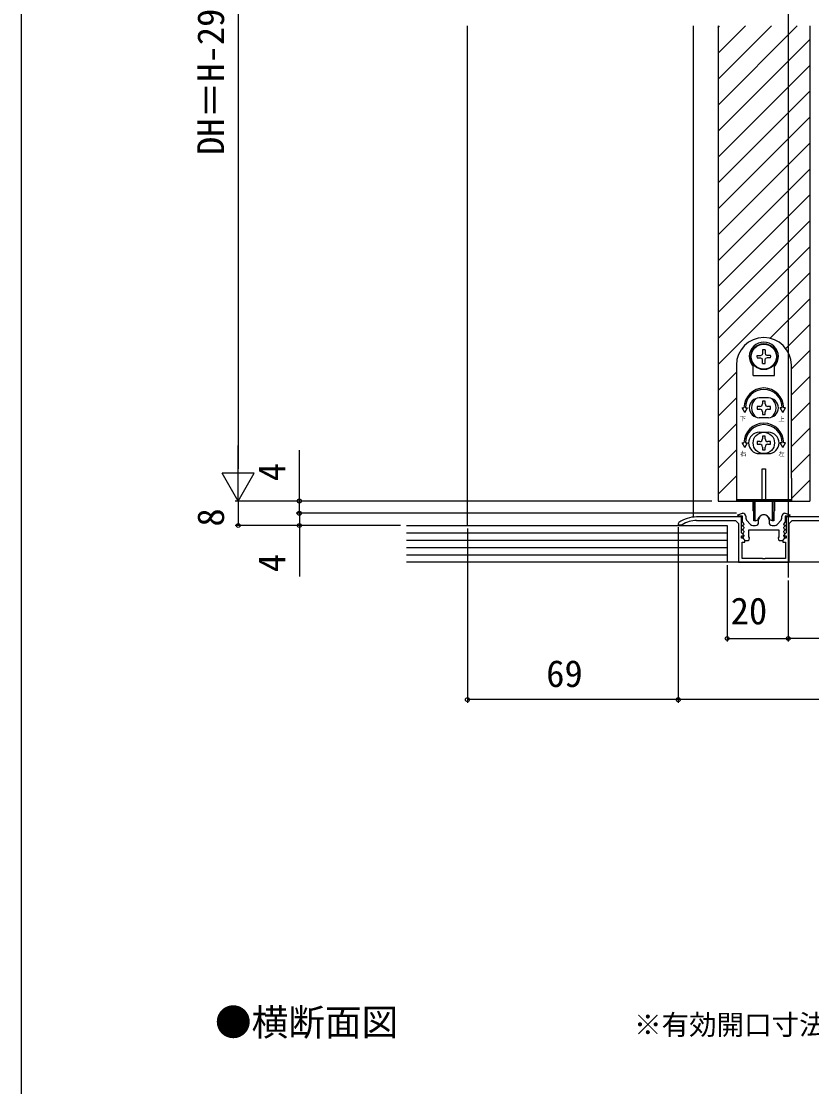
# Model space of a CAD drawing. Units: millimetres, scale not verified. Extents: x -525 to 525, y -783 to 779.
# Drawn here: x -525 to -266.3, y -16.1 to 332.6 of the extents above; entities that cross this region are included whole.
import ezdxf
from ezdxf.enums import TextEntityAlignment as Align

# ---------------------------------------------------------------- set-up
doc = ezdxf.new("R2010")
doc.units = ezdxf.units.MM
doc.header["$LTSCALE"] = 4
for name, color, linetype in [('0-2_USER1', 3, 'Continuous'), ('0-3_YKK_11', 7, 'Continuous'), ('0-5_YKK_12', 2, 'Continuous'), ('0-6_YKK_13', 4, 'Continuous'), ('0-8_YKK_D', 6, 'Continuous'), ('0-9_YKK_ZWAK', 7, 'Continuous'), ('0-A_YSS_K', 3, 'Continuous')]:
    doc.layers.add(name, color=color, linetype=linetype)
doc.styles.add('ＭＳ ゴシック', font='')
doc.styles.get('ＭＳ ゴシック').set_extended_font_data('MS Gothic')

msp = doc.modelspace()

# ---------------------------------------------------------------- linework, layer by layer
at = {"layer": '0-3_YKK_11'}
for p, q in [((-287.899, 170.6), (-287.899, 169.984)), ((-287.643, 169.315), (-286.397, 167.931)), ((-285.654, 167.6), (-284.699, 167.6)), ((-283.699, 168.6), (-283.699, 169.4)), ((-280.299, 169.4), (-280.299, 168.6)), ((-279.299, 167.6), (-278.345, 167.6)), ((-277.601, 167.931), (-276.356, 169.315)), ((-276.099, 169.984), (-276.099, 170.6))]:
    msp.add_line(p, q, dxfattribs=at)
for points in [[(-276.999, 166.1), (-286.999, 166.1), (-286.999, 163.842), (-286.812, 163.564), (-286.999, 162.6), (-287.999, 162.6), (-289.025, 163.626), (-288.911, 163.9), (-288.549, 163.9), (-288.388, 164.288), (-289.025, 164.925), (-288.911, 165.2), (-288.549, 165.2), (-288.388, 165.588), (-289.025, 166.225), (-288.911, 166.5), (-288.549, 166.5), (-288.388, 166.888), (-289.025, 167.525), (-288.911, 167.8), (-288.549, 167.8), (-288.388, 168.188), (-288.999, 168.8), (-288.999, 170.6), (-290.452, 170.6), (-290.532, 171.109), (-288.999, 171.6), (-288.899, 171.6)], [(-275.099, 171.6), (-274.999, 171.6), (-273.467, 171.109), (-273.546, 170.6), (-274.999, 170.6), (-274.999, 168.8), (-275.611, 168.188), (-275.45, 167.8), (-275.087, 167.8), (-274.973, 167.525), (-275.611, 166.888), (-275.45, 166.5), (-275.087, 166.5), (-274.973, 166.225), (-275.611, 165.588), (-275.45, 165.2), (-275.087, 165.2), (-274.973, 164.925), (-275.611, 164.288), (-275.45, 163.9), (-275.087, 163.9), (-274.974, 163.626), (-275.999, 162.6), (-276.999, 162.6), (-277.187, 163.564), (-276.999, 163.842), (-276.999, 166.1)], [(-309.789, 168.554), (-309.999, 168.146), (-309.999, 167.8), (-308.849, 167.8), (-308.689, 167.847)], [(-281.724, 156.68), (-282.274, 156.68), (-282.458, 156.8), (-289.099, 156.8), (-289.099, 162.1), (-288.199, 162.1), (-288.199, 162.8), (-288.899, 163.5), (-289.299, 163.5), (-289.299, 164.2), (-288.816, 164.2), (-288.665, 164.566), (-289.299, 165.2), (-289.299, 170.4), (-303.999, 170.4)], [(-303.999, 169.2), (-291.299, 169.2), (-290.299, 168.2), (-290.299, 155.6), (-273.699, 155.6), (-273.699, 168.2), (-272.699, 169.2), (-253.299, 169.2), (-252.299, 168.2), (-252.299, 155.6), (-235.699, 155.6), (-235.699, 168.2), (-234.699, 169.2), (-215.299, 169.2), (-214.299, 168.2), (-214.299, 155.6), (-197.699, 155.6), (-197.699, 168.2), (-196.699, 169.2), (-189.499, 169.2)], [(-251.299, 170.4), (-274.699, 170.4), (-274.699, 165.2), (-275.334, 164.566), (-275.182, 164.2), (-274.699, 164.2), (-274.699, 163.5), (-275.099, 163.5), (-275.799, 162.8), (-275.799, 162.1), (-274.899, 162.1), (-274.899, 156.8), (-281.541, 156.8), (-281.724, 156.68)]]:
    msp.add_lwpolyline(points, dxfattribs=at)
for centre, radius, start, end in [((-288.899, 170.6), 1, 0.00001, 89.99999), ((-281.999, 169.4), 1.7, 359.99999, 180.00001), ((-275.099, 170.6), 1, 90.00001, 179.99999), ((-303.999, 160.4), 10, 90, 125.37654), ((-303.999, 160.4), 8.8, 89.99999, 122.20423), ((-286.899, 169.984), 1, 180.00001, 221.98721), ((-285.654, 168.6), 1, 221.98723, 270.00001), ((-284.699, 168.6), 1, 270.00001, 359.99999), ((-279.299, 168.6), 1, 180.00001, 269.99999), ((-278.345, 168.6), 1, 269.99999, 318.01277), ((-277.099, 169.984), 1, 318.01279, 359.99999)]:
    msp.add_arc(centre, radius, start, end, dxfattribs=at)
at = {"layer": '0-5_YKK_12'}
for p, q in [((-273.999, 548.1), (-273.999, 150.6)), ((-378.999, 167.6), (-378.999, 331.1)), ((-304.999, 170.35), (-304.999, 331.1)), ((-296.999, 331.1), (-296.999, 175.604)), ((-296.999, 330.614), (-296.513, 331.1)), ((-296.999, 322.129), (-288.028, 331.1)), ((-296.999, 313.644), (-279.542, 331.1)), ((-296.999, 305.158), (-271.057, 331.1)), ((-266.999, 331.1), (-266.999, 175.604)), ((-296.999, 296.673), (-266.999, 326.673)), ((-296.999, 288.188), (-266.999, 318.188)), ((-296.999, 279.702), (-266.999, 309.702)), ((-296.999, 271.217), (-266.999, 301.217)), ((-296.999, 262.732), (-266.999, 292.732)), ((-296.999, 254.247), (-266.999, 284.247)), ((-296.999, 245.761), (-266.999, 275.761)), ((-296.999, 237.276), (-266.999, 267.276)), ((-296.999, 228.791), (-266.999, 258.791)), ((-296.999, 220.305), (-266.999, 250.305)), ((-279.952, 228.868), (-266.999, 241.82)), ((-274.813, 225.521), (-266.999, 233.335)), ((-272.999, 218.85), (-266.999, 224.85)), ((-296.999, 211.82), (-290.999, 217.82)), ((-272.999, 210.364), (-266.999, 216.364)), ((-296.999, 203.335), (-290.999, 209.335)), ((-272.999, 201.879), (-266.999, 207.879)), ((-296.999, 194.85), (-290.999, 200.85)), ((-272.999, 193.394), (-266.999, 199.394)), ((-296.999, 186.364), (-290.999, 192.364)), ((-272.999, 184.909), (-266.999, 190.909)), ((-296.999, 177.879), (-290.999, 183.879)), ((-272.999, 176.423), (-266.999, 182.423)), ((-296.999, 175.604), (-266.999, 175.604))]:
    msp.add_line(p, q, dxfattribs=at)
at = {"layer": '0-6_YKK_13'}
for p, q in [((-282.418, 223.978), (-282.567, 223.422)), ((-282.399, 225.068), (-282.418, 223.978)), ((-281.599, 225.068), (-281.58, 223.978)), ((-281.58, 223.978), (-281.431, 223.422)), ((-280.875, 223.273), (-281.431, 223.422)), ((-279.785, 223.254), (-280.875, 223.273)), ((-290.999, 220.104), (-290.999, 183.104)), ((-280.875, 222.435), (-281.431, 222.285)), ((-279.785, 222.454), (-280.875, 222.435)), ((-272.999, 183.104), (-272.999, 220.104)), ((-285.499, 216.654), (-285.499, 219.642)), ((-285.499, 216.654), (-278.499, 216.654)), ((-278.499, 216.654), (-278.499, 219.642)), ((-280.499, 209.354), (-283.499, 209.354)), ((-289.115, 206.104), (-288.499, 206.104)), ((-288.249, 204.604), (-289.115, 206.104)), ((-288.249, 204.604), (-287.383, 206.104)), ((-287.999, 206.104), (-287.383, 206.104)), ((-283.319, 206.544), (-284.199, 206.544)), ((-284.199, 206.544), (-284.199, 205.664)), ((-282.439, 208.304), (-282.439, 207.424)), ((-281.559, 208.304), (-282.439, 208.304)), ((-281.559, 207.424), (-281.559, 208.304)), ((-279.799, 206.544), (-280.679, 206.544)), ((-279.799, 205.664), (-279.799, 206.544)), ((-275.999, 206.104), (-276.615, 206.104)), ((-275.749, 204.604), (-276.615, 206.104)), ((-284.199, 205.664), (-283.319, 205.664)), ((-280.499, 202.854), (-283.499, 202.854)), ((-282.439, 204.784), (-282.439, 203.904)), ((-282.439, 203.904), (-281.559, 203.904)), ((-281.559, 203.904), (-281.559, 204.784)), ((-280.679, 205.664), (-279.799, 205.664)), ((-283.499, 198.104), (-280.499, 198.104)), ((-282.439, 196.804), (-282.439, 195.924)), ((-281.559, 196.804), (-282.439, 196.804)), ((-281.559, 195.924), (-281.559, 196.804)), ((-289.115, 194.604), (-288.499, 194.604)), ((-288.249, 193.104), (-289.115, 194.604)), ((-288.249, 193.104), (-287.383, 194.604)), ((-287.999, 194.604), (-287.383, 194.604)), ((-283.319, 195.044), (-284.199, 195.044)), ((-284.199, 195.044), (-284.199, 194.164)), ((-284.199, 194.164), (-283.319, 194.164)), ((-282.439, 193.284), (-282.439, 192.404)), ((-282.439, 192.404), (-281.559, 192.404)), ((-281.559, 192.404), (-281.559, 193.284)), ((-279.799, 195.044), (-280.679, 195.044)), ((-280.679, 194.164), (-279.799, 194.164)), ((-279.799, 194.164), (-279.799, 195.044)), ((-275.749, 193.104), (-276.615, 194.604)), ((-275.999, 194.604), (-276.615, 194.604)), ((-275.749, 193.104), (-274.883, 194.604)), ((-274.883, 194.604), (-275.499, 194.604)), ((-283.499, 191.104), (-280.499, 191.104)), ((-282.499, 186.104), (-281.499, 186.104)), ((-282.499, 175.904), (-282.499, 186.104)), ((-281.499, 186.104), (-281.499, 175.904)), ((-290.999, 183.104), (-290.999, 175.604)), ((-290.999, 176.104), (-272.999, 176.104)), ((-285.499, 172.355), (-285.499, 175.604)), ((-285.249, 169.104), (-285.249, 175.604)), ((-284.849, 169.104), (-284.849, 175.604)), ((-281.499, 175.904), (-282.499, 175.904)), ((-279.149, 169.104), (-279.149, 175.604)), ((-278.499, 175.604), (-278.499, 172.355)), ((-285.251, 172.06), (-285.249, 172.06)), ((-285.249, 172.104), (-285.249, 169.104)), ((-278.749, 169.104), (-278.749, 172.104)), ((-278.749, 172.06), (-278.747, 172.06)), ((-284.849, 169.104), (-285.249, 169.104)), ((-284.849, 169.104), (-284.23, 169.329)), ((-279.149, 169.104), (-279.769, 169.329))]:
    msp.add_line(p, q, dxfattribs=at)
for points in [[(-284.213, 223.254), (-283.124, 223.273), (-282.567, 223.422)], [(-284.213, 222.454), (-283.124, 222.435), (-282.567, 222.285)], [(-282.399, 220.639), (-282.418, 221.729), (-282.567, 222.285)], [(-281.599, 220.639), (-281.58, 221.729), (-281.431, 222.285)], [(-275.749, 204.604), (-274.883, 206.104), (-275.499, 206.104)], [(-272.999, 183.104), (-272.999, 175.604), (-290.999, 175.604)], [(-278.749, 175.604), (-278.749, 169.104), (-279.149, 169.104)]]:
    msp.add_lwpolyline(points, dxfattribs=at)
for centre, radius in [((-281.999, 222.854), 4.25), ((-281.999, 222.854), 4.1), ((-281.999, 194.604), 3.5)]:
    msp.add_circle(centre, radius, dxfattribs=at)
for centre, radius, start, end in [((-281.999, 220.104), 9, 0, 180), ((-281.999, 222.854), 4.75, 317.4631, 222.5369), ((-281.999, 222.854), 2.25, 169.75965, 190.24035), ((-281.999, 222.854), 2.25, 79.75965, 100.24035), ((-281.999, 222.854), 2.25, 349.75965, 10.24035), ((-281.999, 222.854), 2.25, 259.75965, 280.24035), ((-281.999, 206.104), 6.5, 0, 180), ((-281.999, 206.104), 6, 0, 180), ((-283.499, 206.104), 3.25, 90, 270), ((-280.499, 206.104), 3.25, 270, 90), ((-281.999, 206.104), 4, 129.83844, 230.16156), ((-283.319, 207.424), 0.88, 270, 0), ((-280.679, 207.424), 0.88, 180, 270), ((-281.999, 206.104), 4, 309.83844, 50.16156), ((-283.319, 204.784), 0.88, 0, 90), ((-280.679, 204.784), 0.88, 90, 180), ((-281.999, 194.604), 6.5, 0, 180), ((-281.999, 194.604), 6, 0, 180), ((-283.499, 194.604), 3.5, 90, 270), ((-283.319, 195.924), 0.88, 270, 0), ((-280.679, 195.924), 0.88, 180, 270), ((-280.499, 194.604), 3.5, 270, 90), ((-283.319, 193.284), 0.88, 0, 90), ((-280.679, 193.284), 0.88, 90, 180), ((-285.199, 172.355), 0.3, 180, 260), ((-281.999, 169.104), 2, 16.15012, 163.84988), ((-278.799, 172.355), 0.3, 280, 0), ((-284.401, 169.799), 0.5, 290, 343.84988), ((-279.598, 169.799), 0.5, 196.15012, 250)]:
    msp.add_arc(centre, radius, start, end, dxfattribs=at)
at = {"layer": '0-8_YKK_D'}
for p, q in [((-453.999, 469.1), (-453.999, 186.104)), ((-453.999, 175.604), (-453.999, 193.79)), ((-433.999, 175.6), (-433.999, 192.269)), ((-453.999, 175.604), (-459.249, 184.697)), ((-448.749, 184.697), (-459.249, 184.697)), ((-453.999, 175.604), (-448.749, 184.697)), ((-384.999, 175.604), (-454.999, 175.604)), ((-298.999, 175.604), (-454.999, 175.604)), ((-453.999, 175.604), (-453.999, 167.6)), ((-400.92, 175.6), (-434.999, 175.6)), ((-433.999, 171.6), (-433.999, 175.6)), ((-290.899, 171.6), (-434.999, 171.6)), ((-290.899, 171.6), (-434.999, 171.6)), ((-433.999, 171.6), (-433.999, 174.15)), ((-433.999, 171.6), (-433.999, 167.6)), ((-433.999, 171.6), (-433.999, 169.05)), ((-400.92, 167.6), (-454.999, 167.6)), ((-400.92, 167.6), (-434.999, 167.6)), ((-433.999, 167.6), (-433.999, 150.932)), ((-378.999, 166.6), (-378.999, 109.6)), ((-309.999, 167), (-309.999, 109.6)), ((-309.999, 167), (-309.999, 109.6)), ((-293.999, 154.6), (-293.999, 129.6)), ((-273.999, 149.6), (-273.999, 129.6)), ((-273.999, 149.6), (-273.999, 129.6)), ((-293.999, 130.6), (-273.999, 130.6)), ((-193.999, 130.6), (-273.999, 130.6)), ((-309.999, 110.6), (-378.999, 110.6)), ((-183.499, 110.6), (-309.999, 110.6))]:
    msp.add_line(p, q, dxfattribs=at)
for centre in [(-433.999, 175.6), (-433.999, 171.6), (-433.999, 171.6), (-453.999, 167.6), (-433.999, 167.6), (-293.999, 130.6), (-273.999, 130.6), (-273.999, 130.6), (-378.999, 110.6), (-309.999, 110.6), (-309.999, 110.6)]:
    msp.add_circle(centre, 0.637, dxfattribs=at)
at = {"layer": '0-9_YKK_ZWAK'}
msp.add_line((-525, 746.6), (-525, -783.4), dxfattribs=at)
at = {"layer": '0-A_YSS_K'}
for p, q in [((-398.92, 167.6), (-293.999, 167.6)), ((-293.999, 167.6), (-293.999, 155.6)), ((-398.92, 165.2), (-293.999, 165.2)), ((-398.92, 162.8), (-293.999, 162.8)), ((-398.92, 160.4), (-293.999, 160.4)), ((-398.92, 158), (-293.999, 158)), ((-127.95, 155.6), (-398.92, 155.6))]:
    msp.add_line(p, q, dxfattribs=at)

# ---------------------------------------------------------------- texts
at = {"layer": '0-2_USER1', "style": 'ＭＳ ゴシック'}
for s, height, p in [('●横断面図', 8.798, (-461.636, -2.01)), ('※有効開口寸法公式は、枠厚に化粧シート厚も加えて算出しています。', 6.598, (-324.459, -1.07))]:
    msp.add_text(s, height=height, dxfattribs=at).set_placement(p, align=Align.BOTTOM_LEFT)
at = {"layer": '0-6_YKK_13', "style": 'ＭＳ ゴシック'}
for s, p in [('下', (-289.871, 201.424)), ('上', (-277.199, 201.265)), ('右', (-289.769, 189.901)), ('左', (-277.221, 189.867))]:
    msp.add_text(s, height=1.466, dxfattribs=at).set_placement(p, align=Align.BOTTOM_LEFT)
at = {"layer": '0-8_YKK_D', "style": 'ＭＳ ゴシック'}
for s, p in [('DH＝H-29', (-455.999, 288.841)), ('4', (-435.999, 182.087)), ('8', (-455.999, 167.238)), ('4', (-435.999, 152.319))]:
    msp.add_text(s, height=8.798, rotation=90, dxfattribs=at).set_placement(p, align=Align.BOTTOM_LEFT)
for s, p in [('20', (-292.863, 132.6)), ('69', (-353.227, 112.1))]:
    msp.add_text(s, height=8.798, dxfattribs=at).set_placement(p, align=Align.BOTTOM_LEFT)

doc.saveas('drawing.dxf')
